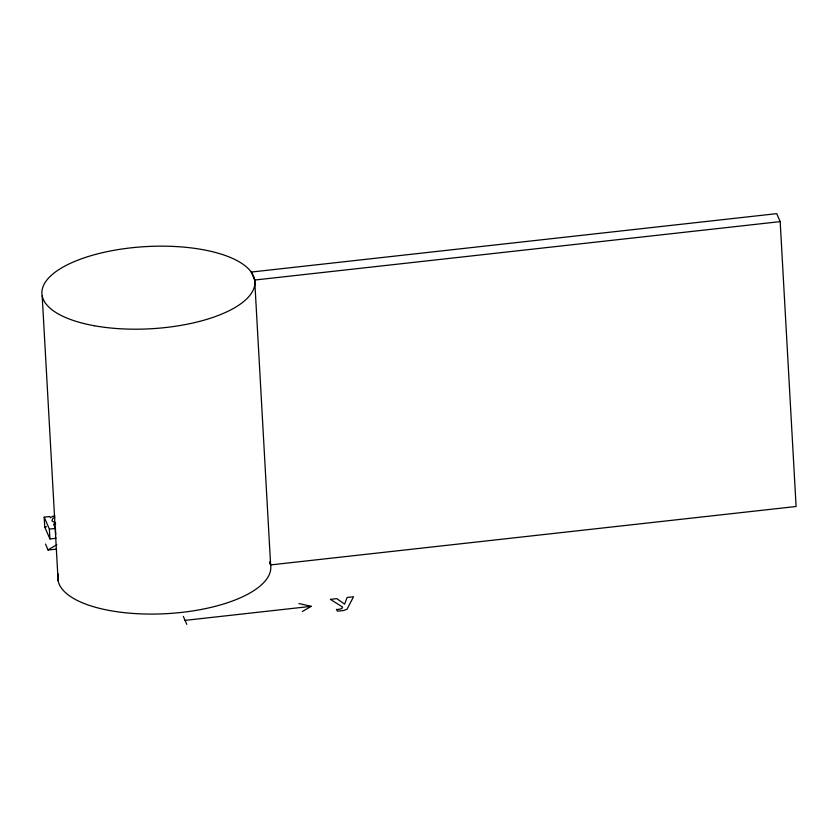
<?xml version="1.0" encoding="UTF-8"?>
<svg xmlns="http://www.w3.org/2000/svg" width="838" height="838" viewBox="0 0 838 838"><rect width="100%" height="100%" fill="white"/><g stroke="black" fill="none" stroke-linecap="round" stroke-linejoin="round"><path stroke-width="1.26" d="M302.392 611.499L311.17 606.345L298.936 603.528M780.178 221.62L776.721 213.648L251.232 272.067L254.689 280.039L780.178 221.62L796.1 506.498L270.622 564.917L269.543 562.424M55.601 537.451L55.957 538.268L49.924 538.939L44.739 526.987L44.194 517.161L49.84 516.533L50.385 517.8A8.851 3.415 -3.2 0 1 52.846 516.407M44.739 526.987L46.509 526.788M44.194 517.161L49.379 529.113L55.413 528.443L55.748 534.592M45.493 544.051L48.091 550.021L56.575 549.079M185.051 620.371L311.17 606.345M55.633 524.536L53.517 524.096L55.413 528.443M55.643 522.964L52.218 521.027A18.572 7.165 -3.2 0 1 51.966 520.503L52.909 518.355A4.546 1.76 -3.2 0 1 54.899 517.643M183.323 616.38L186.78 624.352M254.689 280.039L270.622 564.917M42.193 295.856L58.126 580.734M49.379 529.113L49.924 538.939M52.825 516.407A8.024 3.09 -3.2 0 1 54.879 515.831M48.091 550.021A137.191 52.941 -3.2 0 1 56.858 544.784M269.794 561.827A106.646 41.156 -3.2 0 1 167.066 613.625A106.646 41.156 -3.2 0 1 58.22 573.999M341.684 608.472A9.983 3.855 -3.2 0 0 342.533 607.037L330.371 599.338L336.792 598.625L344.596 604.167L347.11 597.484L353.531 596.761L347.037 609.226L343.57 610.525L337.536 611.164L336.384 609.456A11.9 4.588 -3.2 0 0 338.887 609.31L340.406 609.027A3.111 1.194 -3.2 0 0 341.653 608.472M94.327 325.752A106.646 41.156 -3.2 0 0 254.899 282.972A106.646 41.156 -3.2 0 0 95.951 254.302A106.646 41.156 -3.2 0 0 94.327 325.752"/></g></svg>
